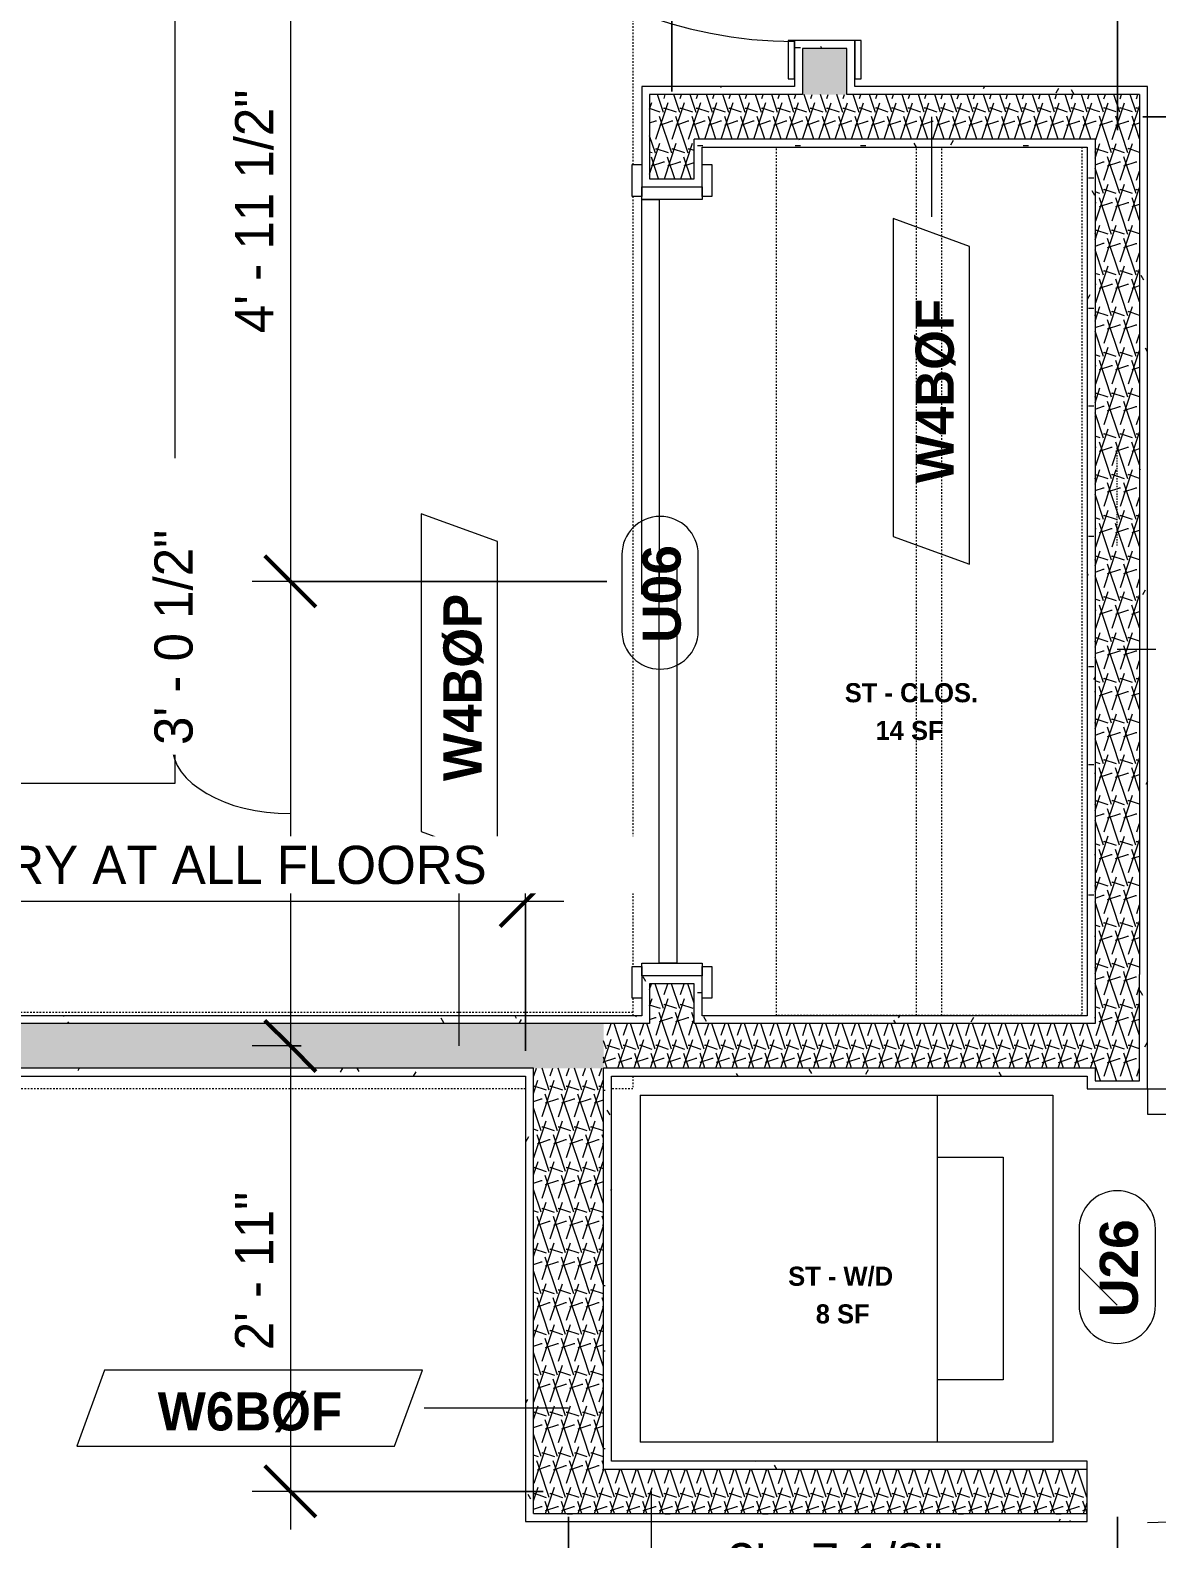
# Model space of a CAD drawing. Header units: inches. Extents: x -4058 to -1781, y 9814 to 12289.
# Drawn here: x -3334.4 to -3245.8, y 11410.5 to 11529.1 of the extents above; entities that cross this region are included whole.
import ezdxf

# ---------------------------------------------------------------- set-up
doc = ezdxf.new("R2010")
doc.units = ezdxf.units.IN
doc.header["$MEASUREMENT"] = 0
doc.linetypes.add('Dash', pattern=[0.25, 0.125, -0.125])
doc.linetypes.add('Dash 3_32_', pattern=[0.1875, 0.09375, -0.09375])
for name, color, linetype, lineweight in [('A-ANNO-DIMS', 211, 'Continuous', 9), ('A-ANNO-DIMS-32', 211, 'Continuous', 9), ('A-AREA-IDEN', 2, 'Continuous', 9), ('A-DETL-1', 90, 'Dash 3_32_', 9), ('A-DOOR-2', 31, 'Continuous', 9), ('A-DOOR-FRAM', 31, 'Continuous', 9), ('A-DOOR-IDEN', 31, 'Continuous', 9), ('A-WALL-2', 113, 'Continuous', 9), ('A-WALL-IDEN', 211, 'Continuous', 9), ('A-WALL-PATT-1', 9, 'Continuous', 9), ('I-FURN', 30, 'Continuous', 9), ('I-FURN-HDLN', 30, 'Dash', 9), ('P-SANR-FIXT', 6, 'Continuous', 9), ('Q-CASE', 31, 'Continuous', 9), ('Q-CASE-HDLN', 31, 'Dash', 9)]:
    doc.layers.add(name, color=color, linetype=linetype, lineweight=lineweight)
doc.styles.add('Arial_B', font='arialbd.ttf', dxfattribs={"height": 3})
doc.styles.add('Century Gothic', font='ufonts.com_century-gothic.ttf', dxfattribs={"height": 3})
doc.styles.add('Century Gothic_B', font='GOTHICB.TTF', dxfattribs={"height": 3})
doc.styles.add('Century Gothic_B_1', font='GOTHICB.TTF', dxfattribs={"height": 1.5})
doc.dimstyles.new('THE_DIMENSION_STRING', dxfattribs={"dimscale": 12, "dimtxt": 3.132505, "dimasz": 0.333333, "dimexe": 0.25, "dimexo": 0.166667, "dimgap": 0.041667, "dimtad": 1, "dimdec": 4, "dimrnd": 0.0625, "dimzin": 3, "dimdsep": 46, "dimlunit": 4, "dimtxsty": 'Century Gothic', "dimblk1": 'OBLIQUE', "dimblk2": 'OBLIQUE', "dimsah": 1, "dimcen": 0.09, "dimdle": 0.25, "dimazin": 0, "dimtfac": 1, "dimtdec": 4, "dimtix": 1, "dimtmove": 0, "dimatfit": 3, "dimfxl": 1, "dimtvp": 1, "dimtfill": 1, "dimfrac": 2, "dimtolj": 1, "dimtzin": 0, "dimarcsym": 2})
doc.dimstyles.new('THE_DIMENSION_STRING_1', dxfattribs={"dimscale": 12, "dimtxt": 3.132505, "dimasz": 0.333333, "dimexe": 0.25, "dimexo": 0.166667, "dimgap": 0.041667, "dimtad": 1, "dimdec": 4, "dimrnd": 0.0625, "dimzin": 3, "dimdsep": 46, "dimlunit": 4, "dimtxsty": 'Century Gothic', "dimblk1": 'OBLIQUE', "dimblk2": 'OBLIQUE', "dimsah": 1, "dimcen": 0.09, "dimdle": 0.25, "dimazin": 0, "dimtfac": 1, "dimtdec": 4, "dimtix": 1, "dimtmove": 1, "dimatfit": 3, "dimfxl": 1, "dimtvp": 1, "dimtfill": 1, "dimfrac": 2, "dimtolj": 1, "dimtzin": 0, "dimarcsym": 2})
doc.dimstyles.new('THE_DIMENSION_STRING_2', dxfattribs={"dimscale": 12, "dimtxt": 3.132505, "dimasz": 0.333333, "dimexe": 0.25, "dimexo": 0.166667, "dimgap": 0.041667, "dimtad": 1, "dimdec": 4, "dimrnd": 0.0625, "dimzin": 3, "dimdsep": 46, "dimlunit": 4, "dimtxsty": 'Century Gothic', "dimblk1": 'OBLIQUE', "dimblk2": 'OBLIQUE', "dimsah": 1, "dimcen": 0.09, "dimdle": 0.25, "dimazin": 0, "dimtfac": 1, "dimtdec": 4, "dimtix": 1, "dimtmove": 0, "dimatfit": 3, "dimfxl": 1, "dimtvp": 1, "dimtfill": 1, "dimfrac": 2, "dimtolj": 1, "dimtzin": 0, "dimarcsym": 2})
doc.dimstyles.new('THE_DIMENSION_STRING_4', dxfattribs={"dimscale": 12, "dimtxt": 3.132505, "dimasz": 0.333333, "dimexe": 0.25, "dimexo": 0.166667, "dimgap": 0.041667, "dimtad": 1, "dimdec": 4, "dimrnd": 0.0625, "dimzin": 3, "dimdsep": 46, "dimlunit": 4, "dimtxsty": 'Century Gothic', "dimblk1": 'OBLIQUE', "dimblk2": 'OBLIQUE', "dimsah": 1, "dimcen": 0.09, "dimdle": 0.25, "dimazin": 0, "dimtfac": 1, "dimtdec": 4, "dimtix": 1, "dimtmove": 0, "dimatfit": 3, "dimfxl": 1, "dimtvp": 1, "dimtfill": 1, "dimfrac": 2, "dimtolj": 1, "dimtzin": 0, "dimarcsym": 2})
doc.dimstyles.new('THE_DIMENSION_STRING_5', dxfattribs={"dimscale": 12, "dimtxt": 3.132505, "dimasz": 0.333333, "dimexe": 0.25, "dimexo": 0.166667, "dimgap": 0.041667, "dimtad": 1, "dimdec": 4, "dimrnd": 0.0625, "dimzin": 3, "dimdsep": 46, "dimlunit": 4, "dimtxsty": 'Century Gothic', "dimblk1": 'OBLIQUE', "dimblk2": 'OBLIQUE', "dimsah": 1, "dimcen": 0.09, "dimdle": 0.25, "dimazin": 0, "dimtfac": 1, "dimtdec": 4, "dimtix": 1, "dimtmove": 0, "dimatfit": 3, "dimfxl": 1, "dimtvp": 1, "dimtfill": 1, "dimfrac": 2, "dimtolj": 1, "dimtzin": 0, "dimarcsym": 2})
pattern_1 = [(0, (0, 0), (10.24, 2.56), [0.422, -7.258, 0.422, -7.258, -40.96]), (0, (0, 0), (10.24, 2.56), [-15.36, 0.422, -14.938, 0.422, -7.258, -17.92]), (0, (0, 0), (10.24, 2.56), [-38.4, 0.422, -4.698, 0.422, -12.378]), (120, (3.84, 1.28), (-7.33702503, 7.58810013), [0.422, -7.258, 0.422, -7.258, -40.96]), (120, (3.84, 1.28), (-7.33702503, 7.58810013), [-15.36, 0.422, -14.938, 0.422, -7.258, -17.92]), (120, (3.84, 1.28), (-7.33702503, 7.58810013), [-38.4, 0.422, -4.698, 0.422, -12.378]), (240, (5.12, 6.4), (-2.90297497, -10.14810013), [0.422, -7.258, 0.422, -7.258, -40.96]), (240, (5.12, 6.4), (-2.90297497, -10.14810013), [-15.36, 0.422, -14.938, 0.422, -7.258, -17.92]), (240, (5.12, 6.4), (-2.90297497, -10.14810013), [-38.4, 0.422, -4.698, 0.422, -12.378])]
pattern_2 = [(161.57, (0.16, 0.16), (-1.279773737, -0.000426766), [0, -9.107, 1.011, 0]), (18.43, (-0.16, 0.16), (-1.279773737, 0.000426766), [0, -9.107, 1.011, 0]), (108.43, (0.16, 0.16), (0.639452382, -3.199964008), [3.035, -7.083]), (71.57, (-0.16, 0.16), (0.639452382, 3.199964008), [3.035, -7.083])]

# ---------------------------------------------------------------- blocks, each defined once
blk = doc.blocks.new('SLIDING - FLUSH - SLIDING - FLUSH - 5-0 x 6-8-3203586-UNITS PLANS - 3RD FLOOR')
at = {"layer": 'A-DOOR-2'}
for p, q in [((-32.75, 3.25), (-30.25, 3.25)), ((-32.75, 2.5), (-32.75, 3.25)), ((-30.25, 2.5), (-32.75, 2.5)), ((-30.25, 3.25), (-30.25, 2.5)), ((30.25, 3.25), (32.75, 3.25)), ((30.25, 2.5), (30.25, 3.25)), ((32.75, 2.5), (30.25, 2.5)), ((32.75, 3.25), (32.75, 2.5)), ((-1, -0.88), (-1, 0.5)), ((-1, 0.5), (30, 0.5)), ((30, 0.5), (30, -0.88)), ((-30, -2.25), (-30, -0.88)), ((-30, -0.88), (1, -0.88)), ((30, -0.88), (-1, -0.88)), ((1, -0.88), (1, -2.25)), ((-32.75, -2.25), (-30.25, -2.25)), ((-32.75, -3), (-32.75, -2.25)), ((-30.25, -2.25), (-30.25, -3)), ((1, -2.25), (-30, -2.25)), ((30.25, -2.25), (32.75, -2.25)), ((30.25, -3), (30.25, -2.25)), ((32.75, -2.25), (32.75, -3)), ((-30.25, -3), (-32.75, -3)), ((32.75, -3), (30.25, -3))]:
    blk.add_line(p, q, dxfattribs=at)
at = {"layer": 'A-DOOR-FRAM'}
for p, q in [((-31, -2.25), (-31, 2.5)), ((-31, 2.5), (-30, 2.5)), ((-30, 2.5), (-30, -2.25)), ((30, 2.5), (31, 2.5)), ((30, -2.25), (30, 2.5)), ((31, 2.5), (31, -2.25)), ((-30, -2.25), (-31, -2.25)), ((31, -2.25), (30, -2.25))]:
    blk.add_line(p, q, dxfattribs=at)
blk = doc.blocks.new('SWING - SINGLE - FLUSH - SWING - FLUSH - 2-10 x 6-8 - PRIVACY-3983842-UNITS PLANS - 3RD FLOOR')
at = {"layer": 'A-DOOR-2'}
for p, q in [((15, 2.37), (15, 36.38)), ((17, 36.38), (15, 36.38)), ((17, 2.37), (17, 36.38)), ((17, 2.37), (15, 2.37))]:
    blk.add_line(p, q, dxfattribs=at)
blk.add_arc((17, 2.37), 34.07, 93.3657, 180, dxfattribs=at)
at = {"layer": 'A-DOOR-FRAM'}
for p, q in [((-17, 2.87), (-20, 2.87)), ((-20, 2.87), (-20, 2.37)), ((-20, 2.37), (-17, 2.37)), ((-17, 2.37), (-17, 2.87)), ((20, 2.87), (17, 2.87)), ((17, 2.87), (17, 2.37)), ((17, 2.37), (20, 2.37)), ((20, 2.37), (20, 2.87)), ((-17, -2.38), (-20, -2.38)), ((-20, -2.38), (-20, -2.88)), ((-20, -2.88), (-17, -2.88)), ((-17, -2.88), (-17, -2.38)), ((20, -2.38), (17, -2.38)), ((17, -2.38), (17, -2.88)), ((17, -2.88), (20, -2.88)), ((20, -2.88), (20, -2.38))]:
    blk.add_line(p, q, dxfattribs=at)
blk = doc.blocks.new('OD_CW_Closet - OD_CW_Closet-3786599-UNITS PLANS - 3RD FLOOR')
at = {"layer": 'Q-CASE-HDLN'}
for p, q in [((0.74, -24), (0.74, 0)), ((0.74, 0), (68.99, 0)), ((68.99, 0), (68.99, -24)), ((0.74, -11), (68.99, -11)), ((0.74, -13), (68.99, -13)), ((68.99, -24), (0.74, -24))]:
    blk.add_line(p, q, dxfattribs=at)
blk = doc.blocks.new('SWING - SINGLE - FLUSH - SWING - OFFSET PIVOT - 34_ x 80_ - DRYWALL FRAME-3983854-UNITS PLANS - 3RD FLOOR')
at = {"layer": 'A-DOOR-2'}
for p, q in [((15, -2.37), (15, -36.38)), ((17, -2.37), (15, -2.37)), ((17, -2.37), (17, -36.38)), ((17, -36.38), (15, -36.38))]:
    blk.add_line(p, q, dxfattribs=at)
blk.add_arc((17, -2.37), 34.07, 180, 266.6343, dxfattribs=at)
blk = doc.blocks.new('Bed-Standard - Queen 60_ x 79_-V97-UNITS PLANS - 3RD FLOOR')
at = {"layer": 'I-FURN'}
for p, q in [((-19.31, 41.3), (40.69, 41.3)), ((40.69, 41.3), (40.69, -37.7))]:
    blk.add_line(p, q, dxfattribs=at)
at = {"layer": 'I-FURN-HDLN'}
for p, q in [((-55.31, 77.3), (-7.94, 77.3)), ((-5.44, 77.3), (55.06, 77.3)), ((57.56, 77.3), (58.94, 77.3)), ((58.69, 77.3), (58.69, -37.7)), ((63.69, 77.3), (64.69, 77.3)), ((64.69, 77.3), (64.69, 75.61)), ((64.69, 68.86), (64.69, -13.39))]:
    blk.add_line(p, q, dxfattribs=at)
blk = doc.blocks.new('Stacked Washer and Dryer - 26_x25_ - Private-1352637-UNITS PLANS - 3RD FLOOR')
at = {"layer": 'P-SANR-FIXT'}
for p, q in [((0, 13.625), (32.4375, 13.625)), ((0, 13.625), (0, -13.625)), ((23.34375, 13.625), (23.34375, -13.625)), ((32.4375, 13.625), (32.4375, -13.625)), ((23.34375, 8.75), (28.53125, 8.75)), ((28.53125, 8.75), (28.53125, -8.75)), ((28.53125, -8.75), (23.34375, -8.75)), ((32.4375, -13.625), (0, -13.625))]:
    blk.add_line(p, q, dxfattribs=at)
blk = doc.blocks.new('DIMBLOCK162-UNITS PLANS - 3RD FLOOR')
at = {"layer": 'A-ANNO-DIMS-32', "lineweight": 50}
for p, q in [((-3313.9, 11545.24), (-3315.9, 11547.24)), ((-3313.9, 11545.24), (-3311.9, 11543.24)), ((-3313.9, 11485.74), (-3315.9, 11487.74)), ((-3313.9, 11485.74), (-3311.9, 11483.74))]:
    blk.add_line(p, q, dxfattribs=at)
at = {"layer": 'A-ANNO-DIMS-32'}
for p, q in [((-3296.02, 11545.24), (-3316.9, 11545.24)), ((-3313.9, 11545.24), (-3313.9, 11485.74)), ((-3313.9, 11545.24), (-3296.02, 11545.24)), ((-3289.05, 11485.74), (-3316.9, 11485.74)), ((-3313.9, 11485.74), (-3289.05, 11485.74))]:
    blk.add_line(p, q, dxfattribs=at)
at = {"layer": 'A-ANNO-DIMS-32', "color": 0, "insert": (-3318.25, 11505.25), "char_height": 3, "width": 24.5827, "attachment_point": 1, "rotation": 90, "line_spacing_factor": 0.984502, "style": 'Century Gothic', "bg_fill": 3, "box_fill_scale": 1.25, "bg_fill_color": 256, "bg_fill_true_color": 13158600, "bg_fill_transparency": 0}
blk.add_mtext('4\' - 11 1/2"', dxfattribs=at)
blk = doc.blocks.new('_Oblique')
at = {"color": 0, "linetype": 'ByBlock', "lineweight": -2}
blk.add_line((-0.5, -0.5), (0.5, 0.5), dxfattribs=at)
blk = doc.blocks.new('DIMBLOCK163-UNITS PLANS - 3RD FLOOR')
at = {"layer": 'A-ANNO-DIMS-32', "lineweight": 50}
for p, q in [((-3313.9, 11485.74), (-3315.9, 11487.74)), ((-3313.9, 11485.74), (-3311.9, 11483.74)), ((-3313.9, 11449.24), (-3315.9, 11451.24)), ((-3313.9, 11449.24), (-3311.9, 11447.24))]:
    blk.add_line(p, q, dxfattribs=at)
at = {"layer": 'A-ANNO-DIMS-32'}
for p, q in [((-3289.05, 11485.74), (-3316.9, 11485.74)), ((-3313.9, 11485.74), (-3313.9, 11449.24)), ((-3313.9, 11485.74), (-3289.05, 11485.74)), ((-3313.07, 11449.24), (-3316.9, 11449.24)), ((-3313.9, 11449.24), (-3313.07, 11449.24))]:
    blk.add_line(p, q, dxfattribs=at)
blk.add_ellipse((-3313.9, 11472.89), major_axis=(9.31, 0), ratio=0.579435, start_param=3.141593, end_param=4.712389, dxfattribs=at)
at = {"layer": 'A-ANNO-DIMS-32', "color": 0, "insert": (-3324.59, 11472.89), "char_height": 3, "width": 21.7784, "attachment_point": 1, "rotation": 90, "line_spacing_factor": 0.984502, "style": 'Century Gothic', "bg_fill": 3, "box_fill_scale": 1.25, "bg_fill_color": 256, "bg_fill_true_color": 13158600, "bg_fill_transparency": 0}
blk.add_mtext('3\' - 0 1/2"', dxfattribs=at)
blk = doc.blocks.new('DIMBLOCK164-UNITS PLANS - 3RD FLOOR')
at = {"layer": 'A-ANNO-DIMS-32', "lineweight": 50}
for p, q in [((-3313.9, 11449.24), (-3315.9, 11451.24)), ((-3313.9, 11449.24), (-3311.9, 11447.24)), ((-3313.9, 11414.24), (-3315.9, 11416.24)), ((-3313.9, 11414.24), (-3311.9, 11412.24))]:
    blk.add_line(p, q, dxfattribs=at)
at = {"layer": 'A-ANNO-DIMS-32'}
for p, q in [((-3313.07, 11449.24), (-3316.9, 11449.24)), ((-3313.9, 11449.24), (-3313.9, 11411.24)), ((-3313.9, 11449.24), (-3313.07, 11449.24)), ((-3294.05, 11414.24), (-3316.9, 11414.24)), ((-3313.9, 11414.24), (-3294.05, 11414.24))]:
    blk.add_line(p, q, dxfattribs=at)
at = {"layer": 'A-ANNO-DIMS-32', "color": 0, "insert": (-3318.25, 11425.33), "char_height": 3, "width": 15.394, "attachment_point": 1, "rotation": 90, "line_spacing_factor": 0.984502, "style": 'Century Gothic', "bg_fill": 3, "box_fill_scale": 1.25, "bg_fill_color": 256, "bg_fill_true_color": 13158600, "bg_fill_transparency": 0}
blk.add_mtext('2\' - 11"', dxfattribs=at)
blk = doc.blocks.new('DIMBLOCK165-UNITS PLANS - 3RD FLOOR')
at = {"layer": 'A-ANNO-DIMS-32'}
for p, q in [((-3283.92, 11524.24), (-3283.92, 11537.58)), ((-3248.92, 11524.24), (-3248.92, 11537.58)), ((-3286.92, 11534.58), (-3245.92, 11534.58)), ((-3283.92, 11534.58), (-3283.92, 11524.24)), ((-3248.92, 11534.58), (-3248.92, 11524.24))]:
    blk.add_line(p, q, dxfattribs=at)
at = {"layer": 'A-ANNO-DIMS-32', "lineweight": 50}
for p, q in [((-3283.92, 11534.58), (-3281.92, 11536.58)), ((-3248.92, 11534.58), (-3246.92, 11536.58)), ((-3283.92, 11534.58), (-3285.92, 11532.58)), ((-3248.92, 11534.58), (-3250.92, 11532.58))]:
    blk.add_line(p, q, dxfattribs=at)
at = {"layer": 'A-ANNO-DIMS-32', "color": 0, "insert": (-3272.84, 11538.92), "char_height": 3, "width": 15.394, "attachment_point": 1, "line_spacing_factor": 0.984502, "style": 'Century Gothic', "bg_fill": 3, "box_fill_scale": 1.25, "bg_fill_color": 256, "bg_fill_true_color": 13158600, "bg_fill_transparency": 0}
blk.add_mtext('2\' - 11"', dxfattribs=at)
blk = doc.blocks.new('DIMBLOCK168-UNITS PLANS - 3RD FLOOR')
at = {"layer": 'A-ANNO-DIMS-32'}
for p, q in [((-3248.92, 11524.24), (-3248.92, 11552.81)), ((-3271.92, 11550.64), (-3271.92, 11546.81)), ((-3271.92, 11549.81), (-3271.92, 11550.64)), ((-3271.92, 11549.81), (-3245.92, 11549.81)), ((-3248.92, 11549.81), (-3248.92, 11524.24))]:
    blk.add_line(p, q, dxfattribs=at)
at = {"layer": 'A-ANNO-DIMS-32', "lineweight": 50}
for p, q in [((-3271.92, 11549.81), (-3269.92, 11551.81)), ((-3248.92, 11549.81), (-3246.92, 11551.81)), ((-3271.92, 11549.81), (-3273.92, 11547.81)), ((-3248.92, 11549.81), (-3250.92, 11547.81))]:
    blk.add_line(p, q, dxfattribs=at)
at = {"layer": 'A-ANNO-DIMS-32', "color": 0, "insert": (-3266.84, 11554.16), "char_height": 3, "width": 15.394, "attachment_point": 1, "line_spacing_factor": 0.984502, "style": 'Century Gothic', "bg_fill": 3, "box_fill_scale": 1.25, "bg_fill_color": 256, "bg_fill_true_color": 13158600, "bg_fill_transparency": 0}
blk.add_mtext('1\' - 11"', dxfattribs=at)
blk = doc.blocks.new('Wall Tag - Arch Wall-3956453-UNITS PLANS - 3RD FLOOR')
at = {"layer": 'A-WALL-IDEN'}
for p, q in [((-0.3561, 0.0937), (-0.4244, -0.0937)), ((0.4244, 0.0937), (-0.3561, 0.0937)), ((0.3561, -0.0937), (0.4244, 0.0937)), ((-0.4244, -0.0937), (0.3561, -0.0937))]:
    blk.add_line(p, q, dxfattribs=at)
blk = doc.blocks.new('Door Tag - Type Mark-2601225-UNITS PLANS - 3RD FLOOR')
at = {"layer": 'A-DOOR-IDEN'}
for p, q in [((0.09375, 0.09375), (-0.09375, 0.09375)), ((-0.09375, -0.09375), (0.09375, -0.09375))]:
    blk.add_line(p, q, dxfattribs=at)
for centre, start, end in [((-0.09375, 0), 90, 270), ((0.09375, 0), 270, 90)]:
    blk.add_arc(centre, 0.09375, start, end, dxfattribs=at)
blk = doc.blocks.new('DIMBLOCK384-UNITS PLANS - 3RD FLOOR')
at = {"layer": 'A-ANNO-DIMS-32'}
for p, q in [((-3292.05, 11412.24), (-3292.05, 11402.83)), ((-3292.05, 11405.83), (-3292.05, 11412.24)), ((-3248.92, 11412.24), (-3248.92, 11402.83)), ((-3248.92, 11405.83), (-3248.92, 11412.24)), ((-3245.92, 11405.83), (-3292.05, 11405.83))]:
    blk.add_line(p, q, dxfattribs=at)
at = {"layer": 'A-ANNO-DIMS-32', "lineweight": 50}
for p, q in [((-3292.05, 11405.83), (-3290.05, 11407.83)), ((-3248.92, 11405.83), (-3246.92, 11407.83)), ((-3292.05, 11405.83), (-3294.05, 11403.83)), ((-3248.92, 11405.83), (-3250.92, 11403.83))]:
    blk.add_line(p, q, dxfattribs=at)
at = {"layer": 'A-ANNO-DIMS-32', "color": 0, "insert": (-3279.56, 11410.17), "char_height": 3, "width": 21.7784, "attachment_point": 1, "line_spacing_factor": 0.984502, "style": 'Century Gothic', "bg_fill": 3, "box_fill_scale": 1.25, "bg_fill_color": 256, "bg_fill_true_color": 13158600, "bg_fill_transparency": 0}
blk.add_mtext('3\' - 7 1/8"', dxfattribs=at)
blk = doc.blocks.new('DIMBLOCK385-UNITS PLANS - 3RD FLOOR')
at = {"layer": 'A-ANNO-DIMS-32'}
for p, q in [((-3292.05, 11412.24), (-3292.05, 11402.83)), ((-3292.05, 11405.83), (-3292.05, 11412.24)), ((-3405.92, 11405), (-3405.92, 11408.83)), ((-3292.05, 11405.83), (-3408.92, 11405.83)), ((-3405.92, 11405.83), (-3405.92, 11405))]:
    blk.add_line(p, q, dxfattribs=at)
at = {"layer": 'A-ANNO-DIMS-32', "lineweight": 50}
for p, q in [((-3405.92, 11405.83), (-3403.92, 11407.83)), ((-3292.05, 11405.83), (-3290.05, 11407.83)), ((-3405.92, 11405.83), (-3407.92, 11403.83)), ((-3292.05, 11405.83), (-3294.05, 11403.83))]:
    blk.add_line(p, q, dxfattribs=at)
at = {"layer": 'A-ANNO-DIMS-32', "color": 0, "insert": (-3358.06, 11410.17), "char_height": 3, "width": 21.7784, "attachment_point": 1, "line_spacing_factor": 0.984502, "style": 'Century Gothic', "bg_fill": 3, "box_fill_scale": 1.25, "bg_fill_color": 256, "bg_fill_true_color": 13158600, "bg_fill_transparency": 0}
blk.add_mtext('9\' - 5 7/8"', dxfattribs=at)
blk = doc.blocks.new('DIMBLOCK443-UNITS PLANS - 3RD FLOOR')
at = {"layer": 'A-ANNO-DIMS-32'}
for p, q in [((-3242.5, 11626.24), (-3242.5, 11519.24)), ((-3257.92, 11623.24), (-3239.5, 11623.24)), ((-3242.5, 11623.24), (-3257.92, 11623.24)), ((-3246.92, 11522.24), (-3239.5, 11522.24)), ((-3242.5, 11522.24), (-3246.92, 11522.24))]:
    blk.add_line(p, q, dxfattribs=at)
at = {"layer": 'A-ANNO-DIMS-32', "lineweight": 50}
for p, q in [((-3242.5, 11623.24), (-3244.5, 11625.24)), ((-3242.5, 11623.24), (-3240.5, 11621.24)), ((-3242.5, 11522.24), (-3244.5, 11524.24)), ((-3242.5, 11522.24), (-3240.5, 11520.24))]:
    blk.add_line(p, q, dxfattribs=at)
at = {"layer": 'A-ANNO-DIMS-32', "color": 0, "insert": (-3246.84, 11567.5), "char_height": 3, "width": 12.5897, "attachment_point": 1, "rotation": 90, "line_spacing_factor": 0.984502, "style": 'Century Gothic', "bg_fill": 3, "box_fill_scale": 1.25, "bg_fill_color": 256, "bg_fill_true_color": 13158600, "bg_fill_transparency": 0}
blk.add_mtext('8\' - 5"', dxfattribs=at)
blk = doc.blocks.new('DIMBLOCK816-UNITS PLANS - 3RD FLOOR')
at = {"layer": 'A-ANNO-DIMS-32'}
for p, q in [((-3248.92, 11521.19), (-3248.92, 11552.81)), ((-3204.32, 11544.02), (-3204.32, 11552.81)), ((-3251.92, 11549.81), (-3201.32, 11549.81)), ((-3248.92, 11549.81), (-3248.92, 11521.19)), ((-3204.32, 11549.81), (-3204.32, 11544.02))]:
    blk.add_line(p, q, dxfattribs=at)
at = {"layer": 'A-ANNO-DIMS-32', "lineweight": 50}
for p, q in [((-3248.92, 11549.81), (-3246.92, 11551.81)), ((-3204.32, 11549.81), (-3202.32, 11551.81)), ((-3248.92, 11549.81), (-3250.92, 11547.81)), ((-3204.32, 11549.81), (-3206.32, 11547.81))]:
    blk.add_line(p, q, dxfattribs=at)
at = {"layer": 'A-ANNO-DIMS-32', "color": 0, "insert": (-3235.7, 11554.16), "char_height": 3, "width": 21.7784, "attachment_point": 1, "line_spacing_factor": 0.984502, "style": 'Century Gothic', "bg_fill": 3, "box_fill_scale": 1.25, "bg_fill_color": 256, "bg_fill_true_color": 13158600, "bg_fill_transparency": 0}
blk.add_mtext('3\' - 8 5/8"', dxfattribs=at)
blk = doc.blocks.new('DIMBLOCK1316-UNITS PLANS - 3RD FLOOR')
at = {"layer": 'A-ANNO-DIMS-32'}
for p, q in [((-3389.49, 11448.87), (-3389.49, 11463.62)), ((-3295.42, 11448.87), (-3295.42, 11463.62)), ((-3392.49, 11460.62), (-3292.42, 11460.62)), ((-3389.49, 11460.62), (-3389.49, 11448.87)), ((-3295.42, 11460.62), (-3295.42, 11448.87))]:
    blk.add_line(p, q, dxfattribs=at)
at = {"layer": 'A-ANNO-DIMS-32', "lineweight": 50}
for p, q in [((-3389.49, 11460.62), (-3387.49, 11462.62)), ((-3295.42, 11460.62), (-3293.42, 11462.62)), ((-3389.49, 11460.62), (-3391.49, 11458.62)), ((-3295.42, 11460.62), (-3297.42, 11458.62))]:
    blk.add_line(p, q, dxfattribs=at)
at = {"layer": 'A-ANNO-DIMS-32', "color": 0, "insert": (-3382.08, 11464.97), "char_height": 3, "width": 95.1088, "attachment_point": 1, "line_spacing_factor": 0.984502, "style": 'Century Gothic', "bg_fill": 3, "box_fill_scale": 1.25, "bg_fill_color": 256, "bg_fill_true_color": 13158600, "bg_fill_transparency": 0}
blk.add_mtext('25 SF OPEN CLERESTORY AT ALL FLOORS', dxfattribs=at)

msp = doc.modelspace()

# ---------------------------------------------------------------- hatches: boundary and pattern name
at = {"layer": 'A-WALL-PATT-1'}
h = msp.add_hatch(dxfattribs=at)
h.set_pattern_fill('FP_1', color=256, style=0, pattern_type=2)
h.set_pattern_definition(pattern_1)
h.paths.add_polyline_path([(-3274.29874, 11524.61899), (-3273.67374, 11524.61899), (-3273.67374, 11527.61899), (-3271.92374, 11527.61899), (-3271.92374, 11528.24399), (-3274.29874, 11528.24399)], flags=0)
h.paths.add_polyline_path([(-3271.92374, 11562.24399), (-3271.92374, 11562.86899), (-3273.67374, 11562.86899), (-3273.67374, 11566.49399), (-3274.29874, 11566.49399), (-3274.29874, 11562.24399)], flags=0)
h.paths.add_polyline_path([(-3274.29874, 11569.99399), (-3273.67374, 11569.99399), (-3273.67374, 11573.61899), (-3271.92374, 11573.61899), (-3271.92374, 11574.24399), (-3274.29874, 11574.24399), (-3274.29874, 11570.61899)], flags=0)
h.paths.add_polyline_path([(-3271.92374, 11608.24399), (-3271.92374, 11608.86899), (-3273.67374, 11608.86899), (-3273.67374, 11623.2394), (-3274.29874, 11623.2394), (-3274.29874, 11608.24399)], flags=0)
h = msp.add_hatch(dxfattribs=at)
h.set_pattern_fill('FP_5', color=256, style=0, pattern_type=2)
h.set_pattern_definition(pattern_2)
h.paths.add_polyline_path([(-3270.17374, 11523.99399), (-3270.17374, 11527.61899), (-3273.67374, 11527.61899), (-3273.67374, 11523.99399), (-3271.81281, 11523.99399)], flags=0)
h.paths.add_polyline_path([(-3271.92374, 11562.86899), (-3270.17374, 11562.86899), (-3270.17374, 11573.61899), (-3273.67374, 11573.61899), (-3273.67374, 11562.86899)], flags=0)
h.paths.add_polyline_path([(-3270.17374, 11608.86899), (-3270.17374, 11623.2394), (-3273.67374, 11623.2394), (-3273.67374, 11608.86899), (-3271.81281, 11608.86899)], flags=0)
h = msp.add_hatch(dxfattribs=at)
h.set_pattern_fill('FP_1', color=256, style=0, pattern_type=2)
h.set_pattern_definition(pattern_1)
h.paths.add_polyline_path([(-3270.17374, 11524.61899), (-3269.54874, 11524.61899), (-3269.54874, 11528.24399), (-3271.92374, 11528.24399), (-3271.92374, 11527.61899), (-3270.17374, 11527.61899)], flags=0)
h.paths.add_polyline_path([(-3269.54874, 11562.24399), (-3269.54874, 11574.24399), (-3271.92374, 11574.24399), (-3271.92374, 11573.61899), (-3270.17374, 11573.61899), (-3270.17374, 11562.86899), (-3271.92374, 11562.86899), (-3271.92374, 11562.24399)], flags=0)
h.paths.add_polyline_path([(-3269.54874, 11608.24399), (-3269.54874, 11623.2394), (-3270.17374, 11623.2394), (-3270.17374, 11608.86899), (-3271.92374, 11608.86899), (-3271.92374, 11608.24399), (-3271.81281, 11608.24399)], flags=0)
h = msp.add_hatch(dxfattribs=at)
h.set_pattern_fill('FP_1', color=256, style=0, pattern_type=2)
h.set_pattern_definition(pattern_1)
h.paths.add_polyline_path([(-3286.29874, 11451.61899), (-3285.67374, 11451.61899), (-3285.67374, 11454.11899), (-3283.92374, 11454.11899), (-3283.92374, 11454.74399), (-3286.29874, 11454.74399)], flags=0)
h.paths.add_polyline_path([(-3286.29874, 11516.74399), (-3283.92374, 11516.74399), (-3283.92374, 11517.36899), (-3285.67374, 11517.36899), (-3285.67374, 11524.61899), (-3286.29874, 11524.61899)], flags=0)
h = msp.add_hatch(dxfattribs=at)
h.set_pattern_fill('FP_1', color=256, style=0, pattern_type=2)
h.set_pattern_definition(pattern_1)
h.paths.add_polyline_path([(-3250.67374, 11523.99399), (-3247.17374, 11523.99399), (-3247.17374, 11524.61899), (-3270.17374, 11524.61899), (-3270.17374, 11523.99399), (-3251.29874, 11523.99399)], flags=0)
h.paths.add_polyline_path([(-3273.67374, 11523.99399), (-3273.67374, 11524.61899), (-3285.67374, 11524.61899), (-3285.67374, 11523.99399), (-3281.54874, 11523.99399)], flags=0)
h = msp.add_hatch(dxfattribs=at)
h.set_pattern_fill('FP_5', color=256, style=0, pattern_type=2)
h.set_pattern_definition(pattern_2)
h.paths.add_polyline_path([(-3282.17374, 11450.99399), (-3282.17374, 11454.11899), (-3285.67374, 11454.11899), (-3285.67374, 11450.99399)], flags=0)
h.paths.add_polyline_path([(-3282.17374, 11517.36899), (-3282.17374, 11523.99399), (-3285.67374, 11523.99399), (-3285.67374, 11517.36899), (-3283.92374, 11517.36899)], flags=0)
h = msp.add_hatch(dxfattribs=at)
h.set_pattern_fill('FP_5', color=256, style=0, pattern_type=2)
h.set_pattern_definition(pattern_2)
h.paths.add_polyline_path([(-3251.29874, 11520.49399), (-3250.67374, 11520.49399), (-3250.67374, 11523.99399), (-3282.17374, 11523.99399), (-3282.17374, 11520.49399), (-3254.6564, 11520.49399)], flags=0)
h = msp.add_hatch(dxfattribs=at)
h.set_pattern_fill('FP_5', color=256, style=0, pattern_type=2)
h.set_pattern_definition(pattern_2)
h.paths.add_polyline_path([(-3250.67374, 11454.8644), (-3247.17374, 11454.8644), (-3247.17374, 11523.99399), (-3250.67374, 11523.99399), (-3250.67374, 11455.05721)], flags=0)
h = msp.add_hatch(dxfattribs=at)
h.set_pattern_fill('FP_1', color=256, style=0, pattern_type=2)
h.set_pattern_definition(pattern_1)
h.paths.add_polyline_path([(-3247.17374, 11454.8644), (-3246.54874, 11454.8644), (-3246.54874, 11524.61899), (-3247.17374, 11524.61899), (-3247.17374, 11455.05721)], flags=0)
h = msp.add_hatch(dxfattribs=at)
h.set_pattern_fill('FP_1', color=256, style=0, pattern_type=2)
h.set_pattern_definition(pattern_1)
h.paths.add_polyline_path([(-3281.54874, 11451.61899), (-3281.54874, 11454.74399), (-3283.92374, 11454.74399), (-3283.92374, 11454.11899), (-3282.17374, 11454.11899), (-3282.17374, 11451.61899)], flags=0)
h.paths.add_polyline_path([(-3281.54874, 11516.74399), (-3281.54874, 11520.49399), (-3282.17374, 11520.49399), (-3282.17374, 11517.36899), (-3283.92374, 11517.36899), (-3283.92374, 11516.74399)], flags=0)
h = msp.add_hatch(dxfattribs=at)
h.set_pattern_fill('FP_1', color=256, style=0, pattern_type=2)
h.set_pattern_definition(pattern_1)
h.paths.add_polyline_path([(-3251.29874, 11519.86899), (-3251.29874, 11520.49399), (-3281.54874, 11520.49399), (-3281.54874, 11519.86899), (-3254.6564, 11519.86899)], flags=0)
h = msp.add_hatch(dxfattribs=at)
h.set_pattern_fill('FP_1', color=256, style=0, pattern_type=2)
h.set_pattern_definition(pattern_1)
h.paths.add_polyline_path([(-3250.67374, 11454.8644), (-3250.67374, 11520.49399), (-3251.29874, 11520.49399), (-3251.29874, 11454.8644)], flags=0)
h = msp.add_hatch(dxfattribs=at)
h.set_pattern_fill('FP_5', color=256, style=0, pattern_type=2)
h.set_pattern_definition(pattern_2)
h.paths.add_polyline_path([(-3248.92374, 11446.49399), (-3247.17374, 11446.49399), (-3247.17374, 11454.8644), (-3250.67374, 11454.8644), (-3250.67374, 11446.49399)], flags=0)
h = msp.add_hatch(dxfattribs=at)
h.set_pattern_fill('FP_1', color=256, style=0, pattern_type=2)
h.set_pattern_definition(pattern_1)
h.paths.add_polyline_path([(-3248.92374, 11445.86899), (-3246.54874, 11445.86899), (-3246.54874, 11454.8644), (-3247.17374, 11454.8644), (-3247.17374, 11446.49399), (-3248.92374, 11446.49399)], flags=0)
h = msp.add_hatch(dxfattribs=at)
h.set_pattern_fill('FP_1', color=256, style=0, pattern_type=2)
h.set_pattern_definition(pattern_1)
h.paths.add_polyline_path([(-3288.96921, 11450.99399), (-3288.67374, 11450.99399), (-3288.67374, 11451.61899), (-3401.67374, 11451.61899), (-3401.67374, 11450.99399), (-3289.29874, 11450.99399)], flags=0)
h = msp.add_hatch(dxfattribs=at)
h.set_pattern_fill('FP_1', color=256, style=0, pattern_type=2)
h.set_pattern_definition(pattern_1)
h.paths.add_polyline_path([(-3251.29874, 11450.99399), (-3251.29874, 11451.61899), (-3282.17374, 11451.61899), (-3282.17374, 11450.99399), (-3254.6564, 11450.99399)], flags=0)
h.paths.add_polyline_path([(-3285.67374, 11450.99399), (-3285.67374, 11451.61899), (-3288.67374, 11451.61899), (-3288.67374, 11450.99399)], flags=0)
h = msp.add_hatch(dxfattribs=at)
h.set_pattern_fill('FP_5', color=256, style=0, pattern_type=2)
h.set_pattern_definition(pattern_2)
h.paths.add_polyline_path([(-3289.29874, 11447.49399), (-3289.29874, 11450.99399), (-3401.67374, 11450.99399), (-3401.67374, 11447.49399), (-3294.79874, 11447.49399)], flags=0)
h = msp.add_hatch(dxfattribs=at)
h.set_pattern_fill('FP_5', color=256, style=0, pattern_type=2)
h.set_pattern_definition(pattern_2)
h.paths.add_polyline_path([(-3251.29874, 11447.49399), (-3250.67374, 11447.49399), (-3250.67374, 11450.99399), (-3289.29874, 11450.99399), (-3289.29874, 11447.49399), (-3254.6564, 11447.49399)], flags=0)
h = msp.add_hatch(dxfattribs=at)
h.set_pattern_fill('FP_1', color=256, style=0, pattern_type=2)
h.set_pattern_definition(pattern_1)
h.paths.add_polyline_path([(-3295.42374, 11446.86899), (-3294.79874, 11446.86899), (-3294.79874, 11447.49399), (-3390.11124, 11447.49399), (-3390.11124, 11446.86899), (-3323.28203, 11446.86899)], flags=0)
h.paths.add_polyline_path([(-3393.86124, 11446.86899), (-3393.86124, 11447.49399), (-3401.67374, 11447.49399), (-3401.67374, 11446.86899)], flags=0)
h = msp.add_hatch(dxfattribs=at)
h.set_pattern_fill('FP_1', color=256, style=0, pattern_type=2)
h.set_pattern_definition(pattern_1)
h.paths.add_polyline_path([(-3295.42374, 11412.49399), (-3294.79874, 11412.49399), (-3294.79874, 11446.86899), (-3295.42374, 11446.86899), (-3295.42374, 11416.61899)], flags=0)
h = msp.add_hatch(dxfattribs=at)
h.set_pattern_fill('FP_5', color=256, style=0, pattern_type=2)
h.set_pattern_definition(pattern_2)
h.paths.add_polyline_path([(-3294.79874, 11415.99399), (-3289.29874, 11415.99399), (-3289.29874, 11447.49399), (-3294.79874, 11447.49399), (-3294.79874, 11416.61899)], flags=0)
h = msp.add_hatch(dxfattribs=at)
h.set_pattern_fill('FP_1', color=256, style=0, pattern_type=2)
h.set_pattern_definition(pattern_1)
h.paths.add_polyline_path([(-3289.29874, 11416.61899), (-3288.67374, 11416.61899), (-3288.67374, 11447.49399), (-3289.29874, 11447.49399), (-3289.29874, 11417.64321)], flags=0)
h = msp.add_hatch(dxfattribs=at)
h.set_pattern_fill('FP_1', color=256, style=0, pattern_type=2)
h.set_pattern_definition(pattern_1)
h.paths.add_polyline_path([(-3251.29874, 11446.86899), (-3251.29874, 11447.49399), (-3288.67374, 11447.49399), (-3288.67374, 11446.86899), (-3254.6564, 11446.86899)], flags=0)
h = msp.add_hatch(dxfattribs=at)
h.set_pattern_fill('FP_5', color=256, style=0, pattern_type=2)
h.set_pattern_definition(pattern_2)
h.paths.add_polyline_path([(-3251.29874, 11412.49399), (-3251.29874, 11415.99399), (-3294.79874, 11415.99399), (-3294.79874, 11412.49399), (-3254.6564, 11412.49399)], flags=0)
h = msp.add_hatch(dxfattribs=at)
h.set_pattern_fill('FP_1', color=256, style=0, pattern_type=2)
h.set_pattern_definition(pattern_1)
h.paths.add_polyline_path([(-3251.29874, 11415.99399), (-3251.29874, 11416.61899), (-3289.29874, 11416.61899), (-3289.29874, 11415.99399), (-3254.6564, 11415.99399)], flags=0)
h = msp.add_hatch(dxfattribs=at)
h.set_pattern_fill('FP_1', color=256, style=0, pattern_type=2)
h.set_pattern_definition(pattern_1)
h.paths.add_polyline_path([(-3251.29874, 11411.86899), (-3251.29874, 11412.49399), (-3295.42374, 11412.49399), (-3295.42374, 11411.86899), (-3254.6564, 11411.86899)], flags=0)

# ---------------------------------------------------------------- linework, layer by layer
at = {"layer": 'A-DETL-1'}
msp.add_line((-3248.92374, 11488.55419), (-3248.92374, 11496.24399), dxfattribs=at)
at = {"layer": 'A-DOOR-IDEN'}
msp.add_line((-3248.92374, 11428.86899), (-3251.92374, 11431.86899), dxfattribs=at)
at = {"layer": 'A-WALL-2'}
for p, q in [((-3274.29874, 11528.24399), (-3274.29874, 11524.61899)), ((-3269.54874, 11528.24399), (-3274.29874, 11528.24399)), ((-3273.67374, 11527.61899), (-3273.67374, 11523.99399)), ((-3270.17374, 11527.61899), (-3273.67374, 11527.61899)), ((-3270.17374, 11523.99399), (-3270.17374, 11527.61899)), ((-3269.54874, 11524.61899), (-3269.54874, 11528.24399)), ((-3286.29874, 11524.61899), (-3286.29874, 11516.74399)), ((-3274.29874, 11524.61899), (-3286.29874, 11524.61899)), ((-3285.67374, 11523.99399), (-3285.67374, 11517.36899)), ((-3273.67374, 11523.99399), (-3285.67374, 11523.99399)), ((-3247.17374, 11523.99399), (-3270.17374, 11523.99399)), ((-3246.54874, 11524.61899), (-3269.54874, 11524.61899)), ((-3247.17374, 11523.99399), (-3247.17374, 11454.8644)), ((-3246.54874, 11454.8644), (-3246.54874, 11524.61899)), ((-3282.17374, 11517.36899), (-3282.17374, 11520.49399)), ((-3250.67374, 11520.49399), (-3282.17374, 11520.49399)), ((-3250.67374, 11520.49399), (-3250.67374, 11454.8644)), ((-3281.54874, 11516.74399), (-3281.54874, 11519.86899)), ((-3281.54874, 11519.86899), (-3251.29874, 11519.86899)), ((-3251.29874, 11519.86899), (-3251.29874, 11454.8644)), ((-3286.29874, 11516.74399), (-3281.54874, 11516.74399)), ((-3285.67374, 11517.36899), (-3282.17374, 11517.36899)), ((-3286.29874, 11454.74399), (-3286.29874, 11451.61899)), ((-3281.54874, 11454.74399), (-3286.29874, 11454.74399)), ((-3282.17374, 11454.11899), (-3285.67374, 11454.11899)), ((-3285.67374, 11454.11899), (-3285.67374, 11450.99399)), ((-3282.17374, 11450.99399), (-3282.17374, 11454.11899)), ((-3281.54874, 11451.61899), (-3281.54874, 11454.74399)), ((-3251.29874, 11454.8644), (-3251.29874, 11451.61899)), ((-3250.67374, 11454.8644), (-3250.67374, 11450.99399)), ((-3247.17374, 11446.49399), (-3247.17374, 11454.8644)), ((-3246.54874, 11445.86899), (-3246.54874, 11454.8644)), ((-3286.29874, 11451.61899), (-3401.67374, 11451.61899)), ((-3251.29874, 11451.61899), (-3281.54874, 11451.61899)), ((-3285.67374, 11450.99399), (-3401.67374, 11450.99399)), ((-3250.67374, 11450.99399), (-3282.17374, 11450.99399)), ((-3294.79874, 11447.49399), (-3390.11124, 11447.49399)), ((-3389.48624, 11446.86899), (-3295.42374, 11446.86899)), ((-3295.42374, 11446.86899), (-3295.42374, 11411.86899)), ((-3294.79874, 11412.49399), (-3294.79874, 11447.49399)), ((-3289.29874, 11415.99399), (-3289.29874, 11447.49399)), ((-3250.67374, 11447.49399), (-3289.29874, 11447.49399)), ((-3288.67374, 11416.61899), (-3288.67374, 11446.86899)), ((-3288.67374, 11446.86899), (-3251.29874, 11446.86899)), ((-3251.29874, 11446.86899), (-3251.29874, 11445.86899)), ((-3250.67374, 11447.49399), (-3250.67374, 11446.49399)), ((-3251.29874, 11445.86899), (-3246.54874, 11445.86899)), ((-3250.67374, 11446.49399), (-3247.17374, 11446.49399)), ((-3289.29874, 11415.99399), (-3251.29874, 11415.99399)), ((-3251.29874, 11416.61899), (-3288.67374, 11416.61899)), ((-3251.29874, 11411.86899), (-3251.29874, 11416.61899)), ((-3294.79874, 11412.49399), (-3251.29874, 11412.49399)), ((-3295.42374, 11411.86899), (-3251.29874, 11411.86899))]:
    msp.add_line(p, q, dxfattribs=at)
at = {"layer": 'A-WALL-IDEN'}
for p, q in [((-3248.92374, 11480.42766), (-3245.89441, 11480.42766)), ((-3285.55391, 11414.24399), (-3285.55391, 11403.40083))]:
    msp.add_line(p, q, dxfattribs=at)

# ---------------------------------------------------------------- block references
at = {"layer": 'A-DOOR-2'}
for name, p, rotation in [('SWING - SINGLE - FLUSH - SWING - FLUSH - 2-10 x 6-8 - PRIVACY-3983842-UNITS PLANS - 3RD FLOOR', (-3271.92374, 11545.24399), 89.99999999996759), ('SLIDING - FLUSH - SLIDING - FLUSH - 5-0 x 6-8-3203586-UNITS PLANS - 3RD FLOOR', (-3284.04874, 11485.74399), 269.9999999999554), ('SWING - SINGLE - FLUSH - SWING - OFFSET PIVOT - 34_ x 80_ - DRYWALL FRAME-3983854-UNITS PLANS - 3RD FLOOR', (-3248.92374, 11428.86899), 90.0000000000227)]:
    msp.add_blockref(name, p, dxfattribs=dict(at, rotation=rotation))
at = {"layer": 'A-DOOR-IDEN', "xscale": 31.99999999999999, "yscale": 31.99999999999999, "zscale": 31.99999999999999, "rotation": 89.99999999999991}
msp.add_blockref('Door Tag - Type Mark-2601225-UNITS PLANS - 3RD FLOOR', (-3248.92374, 11431.86899), dxfattribs=at)
at = {"layer": 'A-WALL-IDEN', "xscale": 31.99999999999999, "yscale": 31.99999999999999, "zscale": 31.99999999999999, "rotation": 89.99999999999991}
msp.add_blockref('Wall Tag - Arch Wall-3956453-UNITS PLANS - 3RD FLOOR', (-3263.52815, 11500.66912), dxfattribs=at)
at = {"layer": 'I-FURN', "rotation": 269.9999999999721}
msp.add_blockref('Bed-Standard - Queen 60_ x 79_-V97-UNITS PLANS - 3RD FLOOR', (-3364.28274, 11510.55751), dxfattribs=at)
at = {"layer": 'P-SANR-FIXT'}
msp.add_blockref('Stacked Washer and Dryer - 26_x25_ - Private-1352637-UNITS PLANS - 3RD FLOOR', (-3286.42374, 11431.74399), dxfattribs=at)
at = {"layer": 'Q-CASE', "rotation": 89.99999999997935}
msp.add_blockref('OD_CW_Closet - OD_CW_Closet-3786599-UNITS PLANS - 3RD FLOOR', (-3275.71241, 11450.88128), dxfattribs=at)

# ---------------------------------------------------------------- texts
at = {"layer": 'A-AREA-IDEN', "char_height": 1.5, "attachment_point": 1, "style": 'Century Gothic_B_1'}
for s, insert, width in [('ST - CLOS.', (-3270.33974, 11477.74685), 11.615), ('14 SF', (-3267.92084, 11474.78515), 5.757), ('ST - W/D', (-3274.7872, 11431.89812), 9.696), ('8 SF', (-3272.62027, 11428.93642), 4.444)]:
    msp.add_mtext(s, dxfattribs=dict(at, insert=insert, width=width))
at = {"layer": 'A-DOOR-IDEN', "char_height": 3, "width": 9.393, "attachment_point": 1, "rotation": 90, "style": 'Arial_B'}
for s, insert in [('U06', (-3286.23268, 11480.91413)), ('U26', (-3250.30359, 11427.9371))]:
    msp.add_mtext(s, dxfattribs=dict(at, insert=insert))
at = {"layer": 'A-WALL-IDEN', "insert": (-3264.77568, 11493.4532), "char_height": 3, "width": 17.372, "attachment_point": 1, "rotation": 90, "style": 'Century Gothic_B'}
msp.add_mtext('W4BØF', dxfattribs=at)

# ---------------------------------------------------------------- next in the draw order: dimensions: what is measured, and where the dimension line sits
at = {"layer": 'A-ANNO-DIMS'}
dim = msp.add_linear_dim(base=(-3313.90122, 11485.74399), p1=(-3294.01633, 11545.24399), p2=(-3287.04874, 11485.74399), angle=90, dimstyle='THE_DIMENSION_STRING', override={"dimpost": '<>', "dimfxl": 59.906572}, dxfattribs=at)
dim.commit()
dim.dimension.update_dxf_attribs({"geometry": 'DIMBLOCK162-UNITS PLANS - 3RD FLOOR', "text_midpoint": (-3316.14289, 11515.49399)})

# ---------------------------------------------------------------- next in the draw order: dimensions: what is measured, and where the dimension line sits
dim = msp.add_linear_dim(base=(-3248.92374, 11534.57653), p1=(-3283.92374, 11522.24399), p2=(-3248.92374, 11522.24399), dimstyle='THE_DIMENSION_STRING', override={"dimpost": '<>', "dimfxl": 35}, dxfattribs=at)
dim.commit()
dim.dimension.update_dxf_attribs({"geometry": 'DIMBLOCK165-UNITS PLANS - 3RD FLOOR', "text_midpoint": (-3266.42374, 11536.61426)})
dim = msp.add_linear_dim(base=(-3313.90122, 11449.24399), p1=(-3287.04874, 11485.74399), p2=(-3311.07279, 11449.24399), angle=90, dimstyle='THE_DIMENSION_STRING_1', override={"dimpost": '<>', "dimfxl": 43.69674}, dxfattribs=at)
dim.commit()
dim.dimension.update_dxf_attribs({"geometry": 'DIMBLOCK163-UNITS PLANS - 3RD FLOOR', "text_midpoint": (-3322.59256, 11483.77615), "dimtype": 160, "text_rotation": 90})

# ---------------------------------------------------------------- next in the draw order: block references
at = {"layer": 'A-DOOR-IDEN', "xscale": 31.99999999999999, "yscale": 31.99999999999999, "zscale": 31.99999999999999, "rotation": 89.99999999999991}
msp.add_blockref('Door Tag - Type Mark-2601225-UNITS PLANS - 3RD FLOOR', (-3284.85282, 11484.84602), dxfattribs=at)
at = {"layer": 'A-WALL-IDEN', "xscale": 31.99999999999999, "yscale": 31.99999999999999, "zscale": 31.99999999999999, "rotation": 89.99999999999991}
msp.add_blockref('Wall Tag - Arch Wall-3956453-UNITS PLANS - 3RD FLOOR', (-3300.63579, 11477.47999), dxfattribs=at)

# ---------------------------------------------------------------- next in the draw order: texts
at = {"layer": 'A-WALL-IDEN', "insert": (-3301.88332, 11470.04989), "char_height": 3, "width": 17.877, "attachment_point": 1, "rotation": 90, "style": 'Century Gothic_B'}
msp.add_mtext('W4BØP', dxfattribs=at)

# ---------------------------------------------------------------- next in the draw order: dimensions: what is measured, and where the dimension line sits
at = {"layer": 'A-ANNO-DIMS'}
dim = msp.add_linear_dim(base=(-3248.92374, 11549.81422), p1=(-3271.92374, 11552.64265), p2=(-3248.92374, 11522.24399), dimstyle='THE_DIMENSION_STRING', override={"dimpost": '<>', "dimfxl": 38.119271}, dxfattribs=at)
dim.commit()
dim.dimension.update_dxf_attribs({"geometry": 'DIMBLOCK168-UNITS PLANS - 3RD FLOOR', "text_midpoint": (-3260.42374, 11551.81422)})
dim = msp.add_linear_dim(base=(-3313.90122, 11414.24399), p1=(-3311.07279, 11449.24399), p2=(-3292.04874, 11414.24399), angle=90, dimstyle='THE_DIMENSION_STRING', override={"dimpost": '<>', "dimfxl": 39.836096}, dxfattribs=at)
dim.commit()
dim.dimension.update_dxf_attribs({"geometry": 'DIMBLOCK164-UNITS PLANS - 3RD FLOOR', "text_midpoint": (-3315.93895, 11431.74399)})

# ---------------------------------------------------------------- next in the draw order: linework, layer by layer
at = {"layer": 'A-WALL-IDEN'}
for p, q in [((-3263.52815, 11522.24399), (-3263.52815, 11514.40083)), ((-3300.63579, 11449.24399), (-3300.63579, 11463.74828)), ((-3292.04874, 11420.77908), (-3303.38273, 11420.77908))]:
    msp.add_line(p, q, dxfattribs=at)

# ---------------------------------------------------------------- next in the draw order: block references
at = {"layer": 'A-WALL-IDEN', "xscale": 31.99999999999999, "yscale": 31.99999999999999, "zscale": 31.99999999999999}
msp.add_blockref('Wall Tag - Arch Wall-3956453-UNITS PLANS - 3RD FLOOR', (-3317.11443, 11420.77908), dxfattribs=at)

# ---------------------------------------------------------------- next in the draw order: texts
at = {"layer": 'A-WALL-IDEN', "insert": (-3324.33035, 11422.02662), "char_height": 3, "width": 17.372, "attachment_point": 1, "style": 'Century Gothic_B'}
msp.add_mtext('W6BØF', dxfattribs=at)

# ---------------------------------------------------------------- next in the draw order: dimensions: what is measured, and where the dimension line sits
at = {"layer": 'A-ANNO-DIMS'}
for base, p1, p2, angle, override, picture, middle in [((-3242.49825, 11522.24399), (-3259.92374, 11623.24399), (-3248.92374, 11522.24399), 90, {"dimpost": '<>', "dimfxl": 101.597244}, 'DIMBLOCK443-UNITS PLANS - 3RD FLOOR', (-3244.57371, 11572.74399)), ((-3292.04874, 11405.82708), (-3248.92374, 11414.24399), (-3292.04874, 11414.24399), 0, {"dimpost": '<>', "dimfxl": 43.125}, 'DIMBLOCK384-UNITS PLANS - 3RD FLOOR', (-3270.48624, 11408.06875))]:
    dim = msp.add_linear_dim(base=base, p1=p1, p2=p2, angle=angle, dimstyle='THE_DIMENSION_STRING_2', override=override, dxfattribs=at)
    dim.commit()
    dim.dimension.update_dxf_attribs({"geometry": picture, "text_midpoint": middle})

# ---------------------------------------------------------------- next in the draw order: dimensions: what is measured, and where the dimension line sits
dim = msp.add_linear_dim(base=(-3204.32374, 11549.81422), p1=(-3248.92374, 11519.19163), p2=(-3204.32374, 11542.01645), dimstyle='THE_DIMENSION_STRING_4', override={"dimpost": '<>', "dimfxl": 50.101224}, dxfattribs=at)
dim.commit()
dim.dimension.update_dxf_attribs({"geometry": 'DIMBLOCK816-UNITS PLANS - 3RD FLOOR', "text_midpoint": (-3226.62374, 11552.0559)})
dim = msp.add_linear_dim(base=(-3295.42374, 11460.62288), p1=(-3389.48624, 11446.86899), p2=(-3295.42374, 11446.86899), text='25 SF OPEN CLERESTORY AT ALL FLOORS', dimstyle='THE_DIMENSION_STRING_5', override={"dimpost": '<>', "dimfxl": 94.0625}, dxfattribs=at)
dim.commit()
dim.dimension.update_dxf_attribs({"geometry": 'DIMBLOCK1316-UNITS PLANS - 3RD FLOOR', "text_midpoint": (-3342.45499, 11462.69834)})
dim = msp.add_linear_dim(base=(-3405.92374, 11405.82708), p1=(-3292.04874, 11414.24399), p2=(-3405.92374, 11402.99865), angle=0, dimstyle='THE_DIMENSION_STRING_2', override={"dimpost": '<>', "dimfxl": 114.4289}, dxfattribs=at)
dim.commit()
dim.dimension.update_dxf_attribs({"geometry": 'DIMBLOCK385-UNITS PLANS - 3RD FLOOR', "text_midpoint": (-3348.98624, 11408.06875)})

doc.saveas('drawing.dxf')
